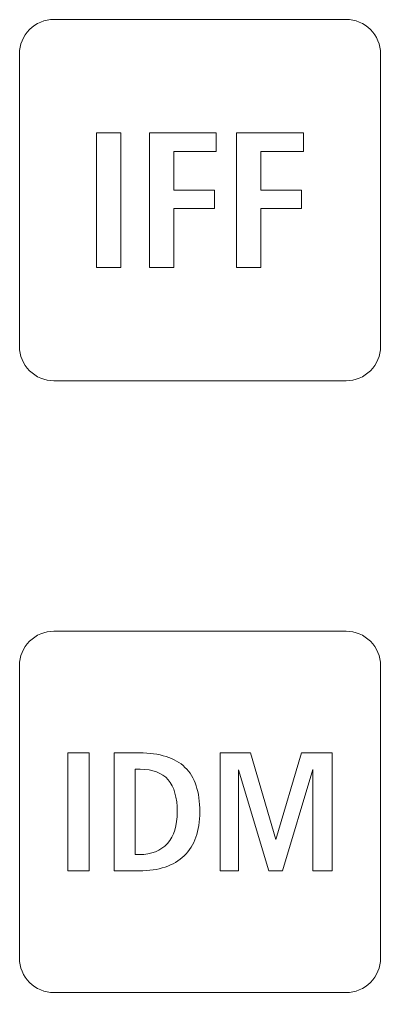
# Model space of a CAD drawing. Header units: millimetres. Extents: x -419 to 398, y -93 to 96.
# Drawn here: x -243.17 to -232.67, y 5.28 to 33.56 of the extents above; entities that cross this region are included whole.
import ezdxf

# ---------------------------------------------------------------- set-up
doc = ezdxf.new("R2010")
doc.units = ezdxf.units.MM
doc.header["$MEASUREMENT"] = 0
doc.layers.add('Master Desktop', color=7, linetype='Continuous', plot=False)

msp = doc.modelspace()

# ---------------------------------------------------------------- linework, layer by layer
at = {"layer": 'Master Desktop', "color": 250, "lineweight": 9}
for points in [[(-233.6691, 23.0632), (-233.6691, 23.0632), (-242.1691, 23.0632), (-242.1691, 23.0632), (-242.1691, 23.0632), (-242.4341, 23.063), (-242.6884, 23.1681), (-242.8759, 23.3554), (-242.8759, 23.3554), (-243.0635, 23.5427), (-243.1689, 23.7981), (-243.1691, 24.0632), (-243.1691, 24.0632), (-243.1691, 24.0632), (-243.1691, 32.5632), (-243.1691, 32.5632), (-243.1691, 32.5632), (-243.1692, 32.8282), (-243.0641, 33.0825), (-242.8768, 33.27), (-242.8768, 33.27), (-242.6895, 33.4576), (-242.4341, 33.563), (-242.1691, 33.5632), (-242.1691, 33.5632), (-242.1691, 33.5632), (-233.6691, 33.5632), (-233.6691, 33.5632), (-233.6691, 33.5632), (-233.404, 33.5633), (-233.1498, 33.4582), (-232.9622, 33.2709), (-232.9622, 33.2709), (-232.7747, 33.0836), (-232.6692, 32.8282), (-232.6691, 32.5632), (-232.6691, 32.5632), (-232.6691, 32.5632), (-232.6691, 24.0632), (-232.6691, 24.0632), (-232.6691, 24.0632), (-232.6689, 23.7981), (-232.774, 23.5439), (-232.9613, 23.3563), (-232.9613, 23.3563), (-233.1486, 23.1688), (-233.404, 23.0633), (-233.6691, 23.0632)], [(-233.6691, 5.2832), (-233.6691, 5.2832), (-242.1691, 5.2832), (-242.1691, 5.2832), (-242.1691, 5.2832), (-242.4341, 5.283), (-242.6884, 5.3881), (-242.8759, 5.5754), (-242.8759, 5.5754), (-243.0635, 5.7627), (-243.1689, 6.0181), (-243.1691, 6.2832), (-243.1691, 6.2832), (-243.1691, 6.2832), (-243.1691, 14.7832), (-243.1691, 14.7832), (-243.1691, 14.7832), (-243.1692, 15.0482), (-243.0641, 15.3025), (-242.8768, 15.49), (-242.8768, 15.49), (-242.6895, 15.6776), (-242.4341, 15.783), (-242.1691, 15.7832), (-242.1691, 15.7832), (-242.1691, 15.7832), (-233.6691, 15.7832), (-233.6691, 15.7832), (-233.6691, 15.7832), (-233.404, 15.7833), (-233.1498, 15.6782), (-232.9622, 15.4909), (-232.9622, 15.4909), (-232.7747, 15.3036), (-232.6692, 15.0482), (-232.6691, 14.7832), (-232.6691, 14.7832), (-232.6691, 14.7832), (-232.6691, 6.2832), (-232.6691, 6.2832), (-232.6691, 6.2832), (-232.6689, 6.0181), (-232.774, 5.7639), (-232.9613, 5.5763), (-232.9613, 5.5763), (-233.1486, 5.3888), (-233.404, 5.2833), (-233.6691, 5.2832)]]:
    msp.add_open_spline(points, degree=3, knots=[0, 0, 0, 0, 0.0769231, 0.0769231, 0.0769231, 0.0769231, 0.1538462, 0.1538462, 0.1538462, 0.1538462, 0.2307692, 0.2307692, 0.2307692, 0.2307692, 0.3076923, 0.3076923, 0.3076923, 0.3076923, 0.3846154, 0.3846154, 0.3846154, 0.3846154, 0.4615385, 0.4615385, 0.4615385, 0.4615385, 0.5384615, 0.5384615, 0.5384615, 0.5384615, 0.6153846, 0.6153846, 0.6153846, 0.6153846, 0.6923077, 0.6923077, 0.6923077, 0.6923077, 0.7692308, 0.7692308, 0.7692308, 0.7692308, 0.8461538, 0.8461538, 0.8461538, 0.8461538, 1, 1, 1, 1], dxfattribs=at)
at = {"layer": 'Master Desktop', "color": 240, "lineweight": 9}
for points, knots in [([(-240.9247, 30.2718), (-240.9247, 30.2718), (-240.2192, 30.2718), (-240.2192, 30.2718), (-240.2192, 30.2718), (-240.2192, 30.2718), (-240.2192, 26.3546), (-240.2192, 26.3546), (-240.2192, 26.3546), (-240.2192, 26.3546), (-240.9247, 26.3546), (-240.9247, 26.3546), (-240.9247, 26.3546), (-240.9247, 26.3546), (-240.9247, 30.2718), (-240.9247, 30.2718)], [0, 0, 0, 0, 0.2, 0.2, 0.2, 0.2, 0.4, 0.4, 0.4, 0.4, 0.6, 0.6, 0.6, 0.6, 1, 1, 1, 1]), ([(-239.3894, 30.2718), (-239.3894, 30.2718), (-237.4487, 30.2718), (-237.4487, 30.2718), (-237.4487, 30.2718), (-237.4487, 30.2718), (-237.4487, 29.73), (-237.4487, 29.73), (-237.4487, 29.73), (-237.4487, 29.73), (-238.6839, 29.73), (-238.6839, 29.73), (-238.6839, 29.73), (-238.6839, 29.73), (-238.6839, 28.6067), (-238.6839, 28.6067), (-238.6839, 28.6067), (-238.6839, 28.6067), (-237.4985, 28.6067), (-237.4985, 28.6067), (-237.4985, 28.6067), (-237.4985, 28.6067), (-237.4985, 28.0649), (-237.4985, 28.0649), (-237.4985, 28.0649), (-237.4985, 28.0649), (-238.6839, 28.0649), (-238.6839, 28.0649), (-238.6839, 28.0649), (-238.6839, 28.0649), (-238.6839, 26.3546), (-238.6839, 26.3546), (-238.6839, 26.3546), (-238.6839, 26.3546), (-239.3894, 26.3546), (-239.3894, 26.3546), (-239.3894, 26.3546), (-239.3894, 26.3546), (-239.3894, 30.2718), (-239.3894, 30.2718)], [0, 0, 0, 0, 0.0909091, 0.0909091, 0.0909091, 0.0909091, 0.1818182, 0.1818182, 0.1818182, 0.1818182, 0.2727273, 0.2727273, 0.2727273, 0.2727273, 0.3636364, 0.3636364, 0.3636364, 0.3636364, 0.4545455, 0.4545455, 0.4545455, 0.4545455, 0.5454545, 0.5454545, 0.5454545, 0.5454545, 0.6363636, 0.6363636, 0.6363636, 0.6363636, 0.7272727, 0.7272727, 0.7272727, 0.7272727, 0.8181818, 0.8181818, 0.8181818, 0.8181818, 1, 1, 1, 1]), ([(-236.8541, 30.2718), (-236.8541, 30.2718), (-234.9134, 30.2718), (-234.9134, 30.2718), (-234.9134, 30.2718), (-234.9134, 30.2718), (-234.9134, 29.73), (-234.9134, 29.73), (-234.9134, 29.73), (-234.9134, 29.73), (-236.1486, 29.73), (-236.1486, 29.73), (-236.1486, 29.73), (-236.1486, 29.73), (-236.1486, 28.6067), (-236.1486, 28.6067), (-236.1486, 28.6067), (-236.1486, 28.6067), (-234.9632, 28.6067), (-234.9632, 28.6067), (-234.9632, 28.6067), (-234.9632, 28.6067), (-234.9632, 28.0649), (-234.9632, 28.0649), (-234.9632, 28.0649), (-234.9632, 28.0649), (-236.1486, 28.0649), (-236.1486, 28.0649), (-236.1486, 28.0649), (-236.1486, 28.0649), (-236.1486, 26.3546), (-236.1486, 26.3546), (-236.1486, 26.3546), (-236.1486, 26.3546), (-236.8541, 26.3546), (-236.8541, 26.3546), (-236.8541, 26.3546), (-236.8541, 26.3546), (-236.8541, 30.2718), (-236.8541, 30.2718)], [0, 0, 0, 0, 0.0909091, 0.0909091, 0.0909091, 0.0909091, 0.1818182, 0.1818182, 0.1818182, 0.1818182, 0.2727273, 0.2727273, 0.2727273, 0.2727273, 0.3636364, 0.3636364, 0.3636364, 0.3636364, 0.4545455, 0.4545455, 0.4545455, 0.4545455, 0.5454545, 0.5454545, 0.5454545, 0.5454545, 0.6363636, 0.6363636, 0.6363636, 0.6363636, 0.7272727, 0.7272727, 0.7272727, 0.7272727, 0.8181818, 0.8181818, 0.8181818, 0.8181818, 1, 1, 1, 1]), ([(-241.7615, 12.247), (-241.7615, 12.247), (-241.1442, 12.247), (-241.1442, 12.247), (-241.1442, 12.247), (-241.1442, 12.247), (-241.1442, 8.8195), (-241.1442, 8.8195), (-241.1442, 8.8195), (-241.1442, 8.8195), (-241.7615, 8.8195), (-241.7615, 8.8195), (-241.7615, 8.8195), (-241.7615, 8.8195), (-241.7615, 12.247), (-241.7615, 12.247)], [0, 0, 0, 0, 0.2, 0.2, 0.2, 0.2, 0.4, 0.4, 0.4, 0.4, 0.6, 0.6, 0.6, 0.6, 1, 1, 1, 1]), ([(-240.4181, 12.247), (-240.4181, 12.247), (-239.6872, 12.247), (-239.6872, 12.247), (-239.6872, 12.247), (-239.0871, 12.247), (-238.6435, 12.1071), (-238.3562, 11.8272), (-238.3562, 11.8272), (-238.0681, 11.5474), (-237.924, 11.1169), (-237.924, 10.5349), (-237.924, 10.5349), (-237.924, 9.9785), (-238.0755, 9.5529), (-238.3776, 9.2599), (-238.3776, 9.2599), (-238.6797, 8.966), (-239.1168, 8.8195), (-239.6872, 8.8195), (-239.6872, 8.8195), (-239.6872, 8.8195), (-240.4181, 8.8195), (-240.4181, 8.8195), (-240.4181, 8.8195), (-240.4181, 8.8195), (-240.4181, 12.247), (-240.4181, 12.247)], [0, 0, 0, 0, 0.125, 0.125, 0.125, 0.125, 0.25, 0.25, 0.25, 0.25, 0.375, 0.375, 0.375, 0.375, 0.5, 0.5, 0.5, 0.5, 0.625, 0.625, 0.625, 0.625, 0.75, 0.75, 0.75, 0.75, 1, 1, 1, 1]), ([(-237.3313, 12.247), (-237.3313, 12.247), (-236.453, 12.247), (-236.453, 12.247), (-236.453, 12.247), (-236.453, 12.247), (-235.7172, 9.7291), (-235.7172, 9.7291), (-235.7172, 9.7291), (-235.7172, 9.7291), (-234.9722, 12.247), (-234.9722, 12.247), (-234.9722, 12.247), (-234.9722, 12.247), (-234.0767, 12.247), (-234.0767, 12.247), (-234.0767, 12.247), (-234.0767, 12.247), (-234.0767, 8.8195), (-234.0767, 8.8195), (-234.0767, 8.8195), (-234.0767, 8.8195), (-234.6347, 8.8195), (-234.6347, 8.8195), (-234.6347, 8.8195), (-234.6347, 8.8195), (-234.6347, 11.7647), (-234.6347, 11.7647), (-234.6347, 11.7647), (-234.6347, 11.7647), (-235.5196, 8.8195), (-235.5196, 8.8195), (-235.5196, 8.8195), (-235.5196, 8.8195), (-235.9205, 8.8195), (-235.9205, 8.8195), (-235.9205, 8.8195), (-235.9205, 8.8195), (-236.8029, 11.7597), (-236.8029, 11.7597), (-236.8029, 11.7597), (-236.8029, 11.7597), (-236.8029, 8.8195), (-236.8029, 8.8195), (-236.8029, 8.8195), (-236.8029, 8.8195), (-237.3313, 8.8195), (-237.3313, 8.8195), (-237.3313, 8.8195), (-237.3313, 8.8195), (-237.3313, 12.247), (-237.3313, 12.247)], [0, 0, 0, 0, 0.0714286, 0.0714286, 0.0714286, 0.0714286, 0.1428571, 0.1428571, 0.1428571, 0.1428571, 0.2142857, 0.2142857, 0.2142857, 0.2142857, 0.2857143, 0.2857143, 0.2857143, 0.2857143, 0.3571429, 0.3571429, 0.3571429, 0.3571429, 0.4285714, 0.4285714, 0.4285714, 0.4285714, 0.5, 0.5, 0.5, 0.5, 0.5714286, 0.5714286, 0.5714286, 0.5714286, 0.6428571, 0.6428571, 0.6428571, 0.6428571, 0.7142857, 0.7142857, 0.7142857, 0.7142857, 0.7857143, 0.7857143, 0.7857143, 0.7857143, 0.8571429, 0.8571429, 0.8571429, 0.8571429, 1, 1, 1, 1]), ([(-239.8008, 11.7729), (-239.8008, 11.7729), (-239.8008, 9.2936), (-239.8008, 9.2936), (-239.8008, 9.2936), (-239.8008, 9.2936), (-239.6822, 9.2936), (-239.6822, 9.2936), (-239.6822, 9.2936), (-239.3299, 9.2936), (-239.0583, 9.4006), (-238.8673, 9.6155), (-238.8673, 9.6155), (-238.6764, 9.8303), (-238.5809, 10.1365), (-238.5809, 10.5333), (-238.5809, 10.5333), (-238.5809, 10.9531), (-238.669, 11.2642), (-238.8451, 11.4675), (-238.8451, 11.4675), (-239.0221, 11.6708), (-239.2929, 11.7729), (-239.6584, 11.7729), (-239.6584, 11.7729), (-239.6584, 11.7729), (-239.8008, 11.7729), (-239.8008, 11.7729)], [0, 0, 0, 0, 0.125, 0.125, 0.125, 0.125, 0.25, 0.25, 0.25, 0.25, 0.375, 0.375, 0.375, 0.375, 0.5, 0.5, 0.5, 0.5, 0.625, 0.625, 0.625, 0.625, 0.75, 0.75, 0.75, 0.75, 1, 1, 1, 1])]:
    msp.add_open_spline(points, degree=3, knots=knots, dxfattribs=at)

doc.saveas('drawing.dxf')
